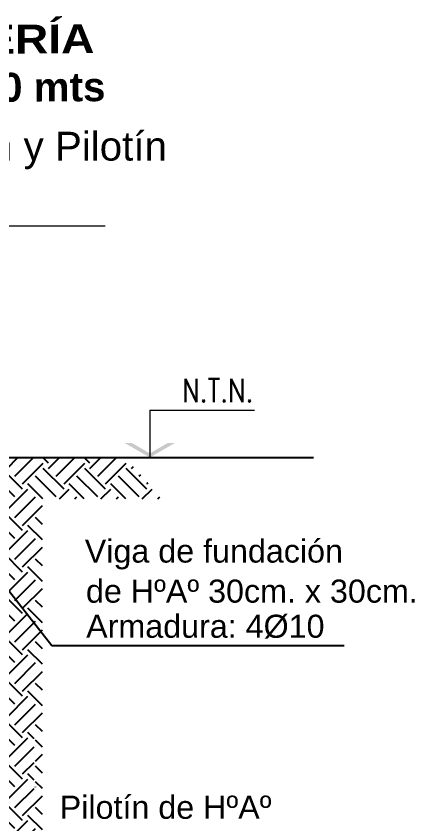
# Model space of a CAD drawing. Header units: millimetres. Extents: x 141 to 456, y -20 to 129.
# Drawn here: x 200.81 to 204.26, y 67.14 to 74.14 of the extents above; entities that cross this region are included whole.
import ezdxf
from ezdxf.enums import TextEntityAlignment as Align

# ---------------------------------------------------------------- set-up
doc = ezdxf.new("R2010")
doc.units = ezdxf.units.MM
doc.header["$LTSCALE"] = 0.1
doc.header["$MEASUREMENT"] = 0
doc.linetypes.add('ACAD_ISO02W100', pattern=[15, 12, -3])
doc.layers.add('00-COTAS', color=1, linetype='Continuous', lineweight=9)
doc.layers.add('referencias', color=1, linetype='Continuous', lineweight=5)
for name, color, linetype in [('AUXILIAR', 1, 'Continuous'), ('FUNDACION', 4, 'Continuous'), ('LINEAS DE PROYECCIÓN', 60, 'Continuous'), ('ROTULO', 5, 'Continuous'), ('TRAMAS', 8, 'Continuous')]:
    doc.layers.add(name, color=color, linetype=linetype)
doc.styles.add('1 en 100', font='romans.shx', dxfattribs={"height": 0.17})
doc.styles.add('Afro', font='arial.ttf', dxfattribs={"height": 0.2})
doc.styles.add('ARIAL', font='arial.ttf', dxfattribs={"height": 0.18})
doc.styles.add('COTAS', font='ROMANS.shx', dxfattribs={"width": 0.7})
doc.dimstyles.new('1 en 20', dxfattribs={"dimtxt": 0.018, "dimasz": 0.018, "dimexe": 0, "dimexo": 0, "dimgap": 0.01, "dimtad": 1, "dimzin": 0, "dimdsep": 46, "dimtxsty": '1 en 100', "dimblk1": 'C-1', "dimblk2": 'C-1', "dimsah": 1, "dimcen": 0.1, "dimse1": 1, "dimse2": 1, "dimclrd": 1, "dimclrt": 256, "dimadec": 0, "dimazin": 0, "dimtfac": 1, "dimtix": 1, "dimtofl": 0, "dimtmove": 2, "dimatfit": 3, "dimfxl": 1, "dimtolj": 1, "dimtzin": 0, "dimlwd": -1, "dimarcsym": 0})

# ---------------------------------------------------------------- blocks, each defined once
blk = doc.blocks.new('C-1')
for p, q in [((-1, 0), (0, 0)), ((0, -0.5), (0, 0.5))]:
    blk.add_line(p, q)
at = {"const_width": 0.05}
for points in [[(-0.5, 0), (0, 0)], [(-0.18, -0.18), (0.18, 0.18)]]:
    blk.add_lwpolyline(points, dxfattribs=at)
blk = doc.blocks.new('niv')
at = {"linetype": 'ByBlock'}
blk.add_line((0, 0.3254), (0, 0), dxfattribs=at)
blk.add_line((0, 0.3254), (0.7204, 0.3254))
for points in [[(-0.1724, 0.0996), (-0.1232, 0.0996), (0, 0), (0, 0.0284)], [(0.1724, 0.0996), (0.1232, 0.0996), (0, 0), (0, 0.0284)]]:
    blk.add_solid(points)
at = {"style": 'COTAS', "width": 0.8}
blk.add_attdef('NIVEL', text='', height=0.1478, dxfattribs=at).set_placement((0.7126, 0.3816), align=Align.RIGHT)

msp = doc.modelspace()

# ---------------------------------------------------------------- hatches: boundary and pattern name
at = {"layer": 'TRAMAS', "linetype": 'ACAD_ISO02W100'}
h = msp.add_hatch(dxfattribs=at)
h.set_pattern_fill('EARTH', color=256, scale=0.04, angle=45)
h.set_pattern_definition([(45, (-6008.80213, -6022.12084), (3e-17, 0.359210245), [0.254, -0.254]), (45, (-6008.86949, -6022.05348), (3e-17, 0.359210245), [0.254, -0.254]), (45, (-6008.93684, -6021.98613), (3e-17, 0.359210245), [0.254, -0.254]), (135, (-6008.93684, -6021.94123), (-0.359210245, 3e-17), [0.254, -0.254]), (135, (-6008.86949, -6021.87388), (-0.359210245, 3e-17), [0.254, -0.254]), (135, (-6008.80213, -6021.80653), (-0.359210245, 3e-17), [0.254, -0.254])])
h.paths.add_polyline_path([(200.9652, 67.4143), (200.9772, 67.4143), (200.9772, 67.921), (200.9652, 67.921)], flags=16)
h.paths.add_polyline_path([(200.7059, 70.3147), (200.7059, 69.1147), (200.5841, 69.1147), (200.5676, 69.1147), (200.5571, 69.1147), (200.5518, 69.1147), (200.5487, 69.1147), (200.5382, 69.1147), (200.5474, 69.1121), (200.5569, 69.0629), (200.5588, 69.0326), (200.5531, 68.9758), (200.555, 68.955), (200.5562, 68.9031), (200.5586, 68.855), (200.541, 68.8374), (200.5386, 68.8304), (200.5316, 68.8187), (200.5281, 68.8011), (200.5269, 68.7753), (200.5386, 68.7459), (200.5386, 68.7237), (200.5351, 68.6861), (200.5551, 68.6193), (200.5645, 68.6005), (200.5551, 68.563), (200.5551, 68.5419), (200.5516, 68.5372), (200.5469, 68.529), (200.5351, 68.5078), (200.5293, 68.4668), (200.5163, 68.4128), (200.5246, 68.3612), (200.5269, 68.3495), (200.5339, 68.3237), (200.5386, 68.3073), (200.5399, 68.2746), (200.5464, 68.2571), (200.5435, 68.2331), (200.5355, 68.2135), (200.5319, 68.1953), (200.548, 68.1499), (200.5363, 68.095), (200.5355, 68.0798), (200.5341, 68.0551), (200.5443, 68.0289), (200.5472, 68.0224), (200.5283, 68.0052), (200.5341, 67.9775), (200.5384, 67.9521), (200.5414, 67.9405), (200.5464, 67.9136), (200.5377, 67.8729), (200.5334, 67.8642), (200.5304, 67.8525), (200.5448, 67.8082), (200.5417, 67.8102), (200.5472, 67.7762), (200.5261, 67.7508), (200.5297, 67.7217), (200.5252, 67.6577), (200.5252, 67.6368), (200.5154, 67.6025), (200.5134, 67.5905), (200.5152, 67.5715), (200.5452, 67.5161), (200.5506, 67.5071), (200.557, 67.4708), (200.5679, 67.429), (200.5806, 67.3864), (200.5788, 67.3519), (200.586, 67.2623), (200.5813, 67.2089), (200.5796, 67.1856), (200.5637, 67.102), (200.5595, 67.023), (200.5429, 66.9603), (200.5507, 66.9324), (200.5408, 66.8883), (200.5059, 66.7721), (200.5036, 66.7443), (200.5338, 66.6699), (200.5268, 66.6304), (200.5175, 66.6118), (200.5175, 66.5816), (200.5268, 66.5352), (200.5361, 66.4492), (200.5733, 66.347), (200.5663, 66.3145), (200.5384, 66.2773), (200.5198, 66.2435), (200.5152, 66.1157), (200.5105, 66.0646), (200.5314, 66.0158), (200.5314, 65.9577), (200.5268, 65.8764), (200.5733, 65.816), (200.5709, 65.751), (200.5524, 65.6093), (200.5524, 65.5907), (200.5482, 64.7007), (200.5483, 64.7007), (201.0368, 64.7378), (201.0368, 69.955), (202.077, 69.955), (201.7561, 70.3147)])

# ---------------------------------------------------------------- linework, layer by layer
at = {"layer": 'AUXILIAR', "color": 6, "lineweight": 18}
msp.add_lwpolyline([(199.1178, 72.3233), (199.828, 72.3233), (199.9727, 72.5752), (200.2831, 72.0469), (200.4192, 72.3233), (201.5805, 72.3233)], dxfattribs=at)
at = {"layer": 'FUNDACION', "color": 1}
msp.add_line((197.779, 70.3147), (203.3848, 70.3147), dxfattribs=at)

# ---------------------------------------------------------------- block references
at = {"layer": '00-COTAS'}
ref = msp.add_blockref('niv', (201.9679, 70.3147), dxfattribs=dict(at, xscale=1.260000000000218, yscale=1.260000000000218, zscale=1.260000000000218))
ref.add_attrib('NIVEL', 'N.T.N.', dxfattribs={"color": 2, "height": 0.2, "style": 'COTAS', "width": 0.8}).set_placement((202.8658, 70.7955), align=Align.RIGHT)

# ---------------------------------------------------------------- texts
at = {"layer": 'referencias', "style": 'ARIAL'}
for s, p in [('Viga de fundación', (201.4045, 69.4035)), ('de HºAº 30cm. x 30cm.', (201.4149, 69.056)), ('Armadura: 4%%C10', (201.4164, 68.7516)), ('Pilotín de HºAº ', (201.1876, 67.1823))]:
    msp.add_text(s, height=0.2, dxfattribs=at).set_placement(p)
at = {"layer": 'referencias', "insert": (197.8652, 73.1388), "char_height": 0.25, "width": 8.422895, "attachment_point": 1, "style": 'ARIAL'}
msp.add_mtext('Viga de Fundación y Pilotín', dxfattribs=at)
at = {"layer": 'ROTULO', "color": 7, "linetype": 'Continuous', "insert": (199.9903, 73.7001, -10.2721), "char_height": 0.25, "width": 4.42073, "attachment_point": 5, "rotation": 0.3481, "style": 'Afro'}
msp.add_mtext('{\\fArial Black|b1|i0|c0|p34;MAMPOSTERÍA \\fArial|b0|i0|c0|p34;\\C256; \\P\\fSwis721 BdOul BT|b1|i0|c0|p82;\\C7;0.15; 0.20; 0.30 mts}', dxfattribs=at)

# ---------------------------------------------------------------- leaders
at = {"layer": 'LINEAS DE PROYECCIÓN'}
msp.add_leader([(200.4439, 69.5439), (201.12, 68.6846), (203.6518, 68.6846)], dimstyle='1 en 20', override={"dimgap": 0.01, "dimtad": 0, "dimclrd": 2}, dxfattribs=at)

doc.saveas('drawing.dxf')
